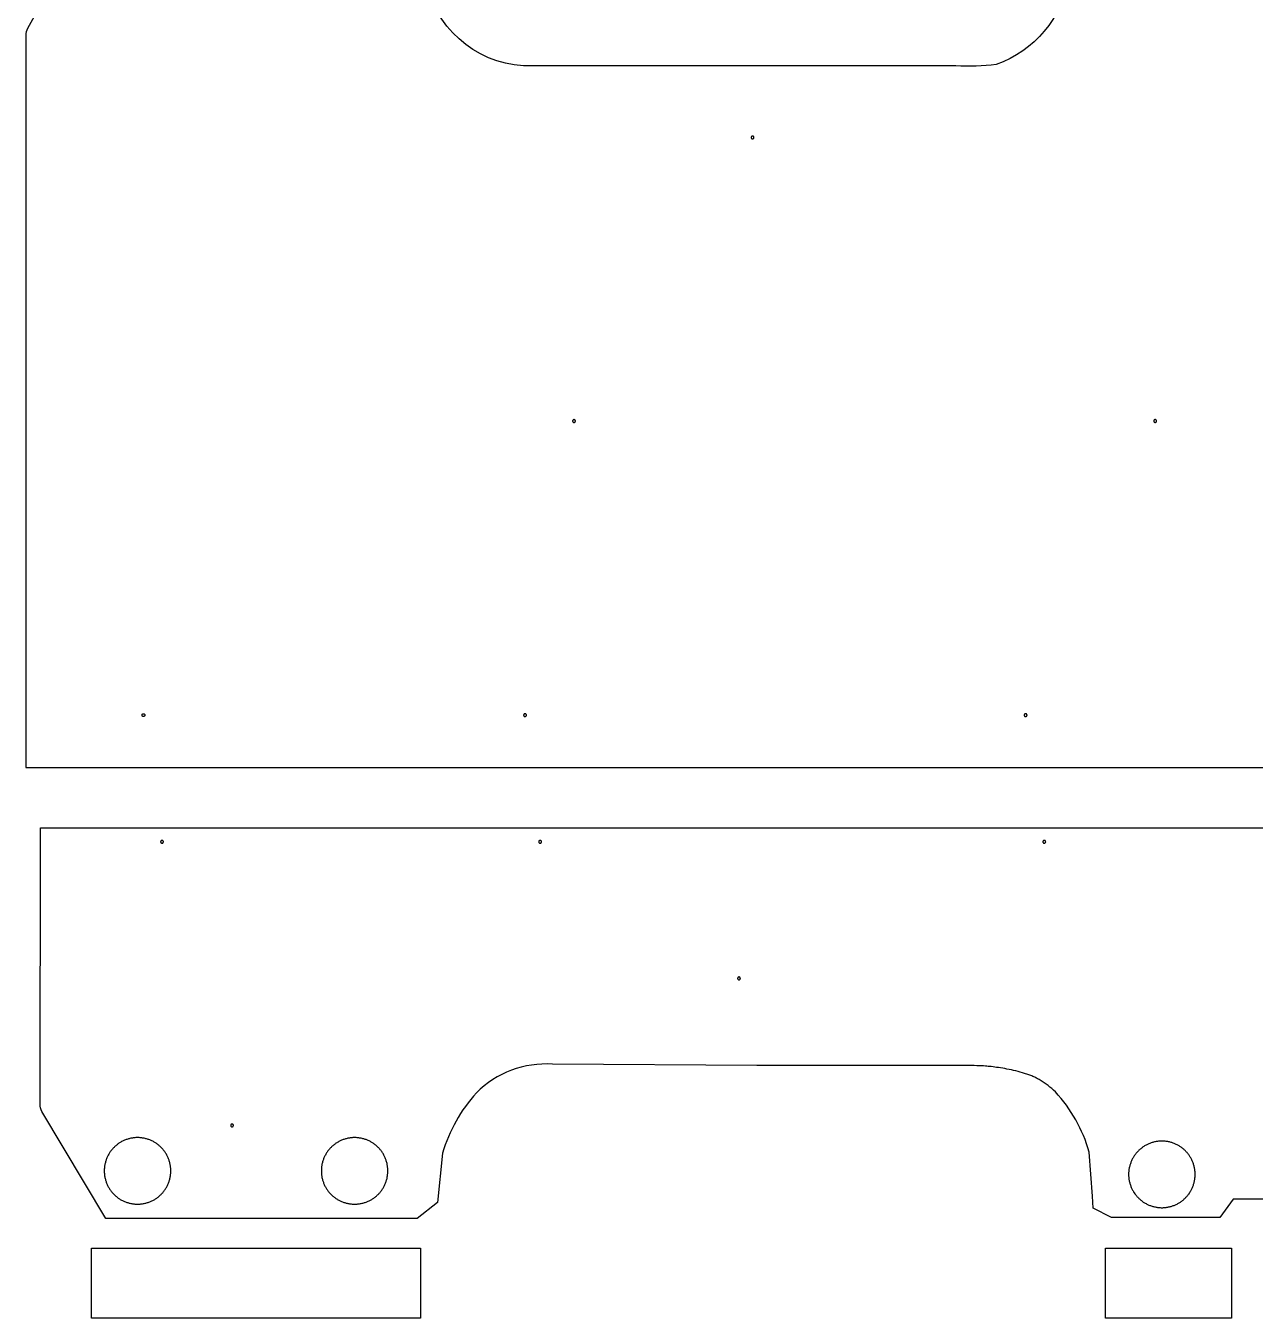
# Model space of a CAD drawing. Extents: x 0 to 5593, y -8541 to 1390.
# Drawn here: x 2203 to 3959, y -4794 to -2949 of the extents above; entities that cross this region are included whole.
import ezdxf

# ---------------------------------------------------------------- set-up
doc = ezdxf.new("R2010")
doc.units = 0
doc.layers.add('Default Layer', color=1, linetype='CONTINUOUS')

msp = doc.modelspace()

# ---------------------------------------------------------------- linework, layer by layer
at = {"layer": 'Default Layer'}
for points in [[(2295.9, -2789.6), (2205.7, -2952.3, 0.127304), (2203.2, -2962), (2203.2, -2962), (2203.2, -3482.4), (2203.2, -4008), (2690.8, -4008), (3178.3, -4008), (3665.9, -4008), (4153.4, -4008), (4641, -4008), (4640.6, -3017.9), (4345.7, -3017.6), (4053.5, -3017.6), (4053.5, -2808.7)], [(3691.9, -2880.2, -0.276814), (3589.1, -3003.8, -0.046404), (3531.5, -3005.8), (2913.8, -3005.8, -0.347291), (2773.5, -2880.1)], [(4059.4, -4624.2), (3927.5, -4624.2), (3908.6, -4650.3), (3753.8, -4650.3), (3727.3, -4637.3), (3727.3, -4637.3), (3726.7, -4619.9), (3722, -4557, 0.111573), (3673.6, -4470.9, 0.049869), (3651.8, -4454.4), (3650.6, -4453.6), (3649.4, -4452.9), (3648.1, -4452.3), (3646.8, -4451.6), (3645.5, -4450.9), (3644.2, -4450.3), (3642.8, -4449.7), (3641.4, -4449), (3640, -4448.4), (3638.6, -4447.9), (3637.1, -4447.3), (3635.7, -4446.7), (3634.2, -4446.2), (3632.7, -4445.7), (3631.1, -4445.2), (3629.6, -4444.7), (3628.1, -4444.2), (3626.5, -4443.7), (3623.4, -4442.8), (3620.2, -4442), (3617, -4441.2), (3613.8, -4440.4), (3610.7, -4439.7), (3607.5, -4439.1), (3604.4, -4438.5), (3601.3, -4437.9), (3598.3, -4437.4), (3595.4, -4436.9), (3592.5, -4436.5), (3589.7, -4436.1), (3587, -4435.7), (3584.5, -4435.4), (3582, -4435.1), (3579.7, -4434.9), (3577.6, -4434.7), (3575.6, -4434.5), (3573.8, -4434.3), (3570.7, -4434.1), (3568.5, -4434), (3561.3, -4433.7), (3557.6, -4433.6), (3554, -4433.5), (3550.4, -4433.4), (3546.8, -4433.4), (3543.2, -4433.4), (3541.4, -4433.4), (3539.6, -4433.5), (3502.6, -4433.5), (3247.4, -4433.5), (2955.4, -4431.6, 0.217163), (2846.7, -4472.5, 0.111573), (2798.3, -4558.6), (2791.3, -4629.1), (2762, -4651.8), (2317.6, -4651.8), (2226.2, -4499, -0.136069), (2223.4, -4488.7), (2224, -4094), (2711.7, -4094), (3199.5, -4094), (3687.2, -4094), (4174.9, -4094)]]:
    msp.add_lwpolyline(points, format="xyb", dxfattribs=at)
for points in [[(3239.1, -3108), (3239.1, -3108.2), (3239.1, -3108.4), (3239.2, -3108.6), (3239.2, -3108.8), (3239.3, -3109), (3239.4, -3109.1), (3239.5, -3109.3), (3239.7, -3109.4), (3239.8, -3109.5), (3240, -3109.7), (3240.1, -3109.8), (3240.3, -3109.8), (3240.5, -3109.9), (3240.7, -3110), (3240.9, -3110), (3241.1, -3110), (3241.3, -3110), (3241.5, -3110), (3241.7, -3109.9), (3241.9, -3109.8), (3242, -3109.8), (3242.2, -3109.7), (3242.4, -3109.5), (3242.5, -3109.4), (3242.6, -3109.3), (3242.7, -3109.1), (3242.8, -3109), (3242.9, -3108.8), (3243, -3108.6), (3243, -3108.4), (3243.1, -3108.2), (3243.1, -3108), (3243.1, -3107.8), (3243, -3107.6), (3243, -3107.4), (3242.9, -3107.2), (3242.8, -3107), (3242.7, -3106.9), (3242.6, -3106.7), (3242.5, -3106.6), (3242.4, -3106.5), (3242.2, -3106.3), (3242, -3106.2), (3241.9, -3106.2), (3241.7, -3106.1), (3241.5, -3106), (3241.3, -3106), (3241.1, -3106), (3240.9, -3106), (3240.7, -3106), (3240.5, -3106.1), (3240.3, -3106.2), (3240.1, -3106.2), (3240, -3106.3), (3239.8, -3106.5), (3239.7, -3106.6), (3239.5, -3106.7), (3239.4, -3106.9), (3239.3, -3107), (3239.2, -3107.2), (3239.2, -3107.4), (3239.1, -3107.6), (3239.1, -3107.8), (3239.1, -3108)], [(2984.1, -3513), (2984.1, -3513.2), (2984.1, -3513.4), (2984.2, -3513.6), (2984.2, -3513.8), (2984.3, -3514), (2984.4, -3514.1), (2984.5, -3514.3), (2984.7, -3514.4), (2984.8, -3514.5), (2985, -3514.7), (2985.1, -3514.8), (2985.3, -3514.8), (2985.5, -3514.9), (2985.7, -3515), (2985.9, -3515), (2986.1, -3515), (2986.3, -3515), (2986.5, -3515), (2986.7, -3514.9), (2986.9, -3514.8), (2987, -3514.8), (2987.2, -3514.7), (2987.4, -3514.5), (2987.5, -3514.4), (2987.6, -3514.3), (2987.7, -3514.1), (2987.8, -3514), (2987.9, -3513.8), (2988, -3513.6), (2988, -3513.4), (2988.1, -3513.2), (2988.1, -3513), (2988.1, -3512.8), (2988, -3512.6), (2988, -3512.4), (2987.9, -3512.2), (2987.8, -3512), (2987.7, -3511.9), (2987.6, -3511.7), (2987.5, -3511.6), (2987.4, -3511.5), (2987.2, -3511.3), (2987, -3511.2), (2986.9, -3511.2), (2986.7, -3511.1), (2986.5, -3511), (2986.3, -3511), (2986.1, -3511), (2985.9, -3511), (2985.7, -3511), (2985.5, -3511.1), (2985.3, -3511.2), (2985.1, -3511.2), (2985, -3511.3), (2984.8, -3511.5), (2984.7, -3511.6), (2984.5, -3511.7), (2984.4, -3511.9), (2984.3, -3512), (2984.2, -3512.2), (2984.2, -3512.4), (2984.1, -3512.6), (2984.1, -3512.8), (2984.1, -3513)], [(3814.1, -3513), (3814.1, -3513.2), (3814.1, -3513.4), (3814.2, -3513.6), (3814.2, -3513.8), (3814.3, -3514), (3814.4, -3514.1), (3814.5, -3514.3), (3814.7, -3514.4), (3814.8, -3514.5), (3815, -3514.7), (3815.1, -3514.8), (3815.3, -3514.8), (3815.5, -3514.9), (3815.7, -3515), (3815.9, -3515), (3816.1, -3515), (3816.3, -3515), (3816.5, -3515), (3816.7, -3514.9), (3816.9, -3514.8), (3817, -3514.8), (3817.2, -3514.7), (3817.4, -3514.5), (3817.5, -3514.4), (3817.6, -3514.3), (3817.7, -3514.1), (3817.8, -3514), (3817.9, -3513.8), (3818, -3513.6), (3818, -3513.4), (3818.1, -3513.2), (3818.1, -3513), (3818.1, -3512.8), (3818, -3512.6), (3818, -3512.4), (3817.9, -3512.2), (3817.8, -3512), (3817.7, -3511.9), (3817.6, -3511.7), (3817.5, -3511.6), (3817.4, -3511.5), (3817.2, -3511.3), (3817, -3511.2), (3816.9, -3511.2), (3816.7, -3511.1), (3816.5, -3511), (3816.3, -3511), (3816.1, -3511), (3815.9, -3511), (3815.7, -3511), (3815.5, -3511.1), (3815.3, -3511.2), (3815.1, -3511.2), (3815, -3511.3), (3814.8, -3511.5), (3814.7, -3511.6), (3814.5, -3511.7), (3814.4, -3511.9), (3814.3, -3512), (3814.2, -3512.2), (3814.2, -3512.4), (3814.1, -3512.6), (3814.1, -3512.8), (3814.1, -3513)], [(2369.1, -3933), (2369.1, -3932.8), (2369.1, -3932.6), (2369.2, -3932.4), (2369.2, -3932.2), (2369.3, -3932), (2369.4, -3931.9), (2369.5, -3931.7), (2369.7, -3931.6), (2369.8, -3931.5), (2370, -3931.3), (2370.1, -3931.2), (2370.3, -3931.2), (2370.5, -3931.1), (2370.7, -3931), (2370.9, -3931), (2371.1, -3931), (2371.3, -3931), (2371.5, -3931), (2371.7, -3931.1), (2371.9, -3931.2), (2372, -3931.2), (2372.2, -3931.3), (2372.4, -3931.5), (2372.5, -3931.6), (2372.6, -3931.7), (2372.7, -3931.9), (2372.8, -3932), (2372.9, -3932.2), (2373, -3932.4), (2373, -3932.6), (2373.1, -3932.8), (2373.1, -3933), (2373.1, -3933.2), (2373, -3933.4), (2373, -3933.6), (2372.9, -3933.8), (2372.8, -3934), (2372.7, -3934.1), (2372.6, -3934.3), (2372.5, -3934.4), (2372.4, -3934.5), (2372.2, -3934.7), (2372, -3934.8), (2371.9, -3934.8), (2371.7, -3934.9), (2371.5, -3935), (2371.3, -3935), (2371.1, -3935), (2370.9, -3935), (2370.7, -3935), (2370.5, -3934.9), (2370.3, -3934.8), (2370.1, -3934.8), (2370, -3934.7), (2369.8, -3934.5), (2369.7, -3934.4), (2369.5, -3934.3), (2369.4, -3934.1), (2369.3, -3934), (2369.2, -3933.8), (2369.2, -3933.6), (2369.1, -3933.4), (2369.1, -3933.2), (2369.1, -3933)], [(2914.1, -3933), (2914.1, -3933.2), (2914.1, -3933.4), (2914.2, -3933.6), (2914.2, -3933.8), (2914.3, -3934), (2914.4, -3934.1), (2914.5, -3934.3), (2914.7, -3934.4), (2914.8, -3934.5), (2915, -3934.7), (2915.1, -3934.8), (2915.3, -3934.8), (2915.5, -3934.9), (2915.7, -3935), (2915.9, -3935), (2916.1, -3935), (2916.3, -3935), (2916.5, -3935), (2916.7, -3934.9), (2916.9, -3934.8), (2917, -3934.8), (2917.2, -3934.7), (2917.4, -3934.5), (2917.5, -3934.4), (2917.6, -3934.3), (2917.7, -3934.1), (2917.8, -3934), (2917.9, -3933.8), (2918, -3933.6), (2918, -3933.4), (2918.1, -3933.2), (2918.1, -3933), (2918.1, -3932.8), (2918, -3932.6), (2918, -3932.4), (2917.9, -3932.2), (2917.8, -3932), (2917.7, -3931.9), (2917.6, -3931.7), (2917.5, -3931.6), (2917.4, -3931.5), (2917.2, -3931.3), (2917, -3931.2), (2916.9, -3931.2), (2916.7, -3931.1), (2916.5, -3931), (2916.3, -3931), (2916.1, -3931), (2915.9, -3931), (2915.7, -3931), (2915.5, -3931.1), (2915.3, -3931.2), (2915.1, -3931.2), (2915, -3931.3), (2914.8, -3931.5), (2914.7, -3931.6), (2914.5, -3931.7), (2914.4, -3931.9), (2914.3, -3932), (2914.2, -3932.2), (2914.2, -3932.4), (2914.1, -3932.6), (2914.1, -3932.8), (2914.1, -3933)], [(3629.1, -3933), (3629.1, -3933.2), (3629.1, -3933.4), (3629.2, -3933.6), (3629.2, -3933.8), (3629.3, -3934), (3629.4, -3934.1), (3629.5, -3934.3), (3629.7, -3934.4), (3629.8, -3934.5), (3630, -3934.7), (3630.1, -3934.8), (3630.3, -3934.8), (3630.5, -3934.9), (3630.7, -3935), (3630.9, -3935), (3631.1, -3935), (3631.3, -3935), (3631.5, -3935), (3631.7, -3934.9), (3631.9, -3934.8), (3632, -3934.8), (3632.2, -3934.7), (3632.4, -3934.5), (3632.5, -3934.4), (3632.6, -3934.3), (3632.7, -3934.1), (3632.8, -3934), (3632.9, -3933.8), (3633, -3933.6), (3633, -3933.4), (3633.1, -3933.2), (3633.1, -3933), (3633.1, -3932.8), (3633, -3932.6), (3633, -3932.4), (3632.9, -3932.2), (3632.8, -3932), (3632.7, -3931.9), (3632.6, -3931.7), (3632.5, -3931.6), (3632.4, -3931.5), (3632.2, -3931.3), (3632, -3931.2), (3631.9, -3931.2), (3631.7, -3931.1), (3631.5, -3931), (3631.3, -3931), (3631.1, -3931), (3630.9, -3931), (3630.7, -3931), (3630.5, -3931.1), (3630.3, -3931.2), (3630.1, -3931.2), (3630, -3931.3), (3629.8, -3931.5), (3629.7, -3931.6), (3629.5, -3931.7), (3629.4, -3931.9), (3629.3, -3932), (3629.2, -3932.2), (3629.2, -3932.4), (3629.1, -3932.6), (3629.1, -3932.8), (3629.1, -3933)], [(2399.7, -4114), (2399.7, -4113.8), (2399.6, -4113.6), (2399.6, -4113.4), (2399.5, -4113.2), (2399.4, -4113), (2399.3, -4112.8), (2399.2, -4112.7), (2399.1, -4112.6), (2398.9, -4112.4), (2398.8, -4112.3), (2398.6, -4112.2), (2398.5, -4112.1), (2398.3, -4112.1), (2398.1, -4112), (2397.9, -4112), (2397.7, -4112), (2397.5, -4112), (2397.3, -4112), (2397.1, -4112.1), (2396.9, -4112.1), (2396.7, -4112.2), (2396.6, -4112.3), (2396.4, -4112.4), (2396.3, -4112.6), (2396.1, -4112.7), (2396, -4112.8), (2395.9, -4113), (2395.8, -4113.2), (2395.8, -4113.4), (2395.7, -4113.6), (2395.7, -4113.8), (2395.7, -4114), (2395.7, -4114.2), (2395.7, -4114.4), (2395.8, -4114.6), (2395.8, -4114.7), (2395.9, -4114.9), (2396, -4115.1), (2396.1, -4115.2), (2396.3, -4115.4), (2396.4, -4115.5), (2396.6, -4115.6), (2396.7, -4115.7), (2396.9, -4115.8), (2397.1, -4115.9), (2397.3, -4115.9), (2397.5, -4116), (2397.7, -4116), (2397.9, -4116), (2398.1, -4115.9), (2398.3, -4115.9), (2398.5, -4115.8), (2398.6, -4115.7), (2398.8, -4115.6), (2398.9, -4115.5), (2399.1, -4115.4), (2399.2, -4115.2), (2399.3, -4115.1), (2399.4, -4114.9), (2399.5, -4114.7), (2399.6, -4114.6), (2399.6, -4114.4), (2399.7, -4114.2), (2399.7, -4114)], [(2939.7, -4114), (2939.7, -4113.8), (2939.6, -4113.6), (2939.6, -4113.4), (2939.5, -4113.2), (2939.4, -4113), (2939.3, -4112.8), (2939.2, -4112.7), (2939.1, -4112.6), (2938.9, -4112.4), (2938.8, -4112.3), (2938.6, -4112.2), (2938.5, -4112.1), (2938.3, -4112.1), (2938.1, -4112), (2937.9, -4112), (2937.7, -4112), (2937.5, -4112), (2937.3, -4112), (2937.1, -4112.1), (2936.9, -4112.1), (2936.7, -4112.2), (2936.6, -4112.3), (2936.4, -4112.4), (2936.3, -4112.6), (2936.1, -4112.7), (2936, -4112.8), (2935.9, -4113), (2935.8, -4113.2), (2935.8, -4113.4), (2935.7, -4113.6), (2935.7, -4113.8), (2935.7, -4114), (2935.7, -4114.2), (2935.7, -4114.4), (2935.8, -4114.6), (2935.8, -4114.7), (2935.9, -4114.9), (2936, -4115.1), (2936.1, -4115.2), (2936.3, -4115.4), (2936.4, -4115.5), (2936.6, -4115.6), (2936.7, -4115.7), (2936.9, -4115.8), (2937.1, -4115.9), (2937.3, -4115.9), (2937.5, -4116), (2937.7, -4116), (2937.9, -4116), (2938.1, -4115.9), (2938.3, -4115.9), (2938.5, -4115.8), (2938.6, -4115.7), (2938.8, -4115.6), (2938.9, -4115.5), (2939.1, -4115.4), (2939.2, -4115.2), (2939.3, -4115.1), (2939.4, -4114.9), (2939.5, -4114.7), (2939.6, -4114.6), (2939.6, -4114.4), (2939.7, -4114.2), (2939.7, -4114)], [(3659.7, -4114), (3659.7, -4113.8), (3659.6, -4113.6), (3659.6, -4113.4), (3659.5, -4113.2), (3659.4, -4113), (3659.3, -4112.8), (3659.2, -4112.7), (3659.1, -4112.6), (3658.9, -4112.4), (3658.8, -4112.3), (3658.6, -4112.2), (3658.5, -4112.1), (3658.3, -4112.1), (3658.1, -4112), (3657.9, -4112), (3657.7, -4112), (3657.5, -4112), (3657.3, -4112), (3657.1, -4112.1), (3656.9, -4112.1), (3656.7, -4112.2), (3656.6, -4112.3), (3656.4, -4112.4), (3656.3, -4112.6), (3656.1, -4112.7), (3656, -4112.8), (3655.9, -4113), (3655.8, -4113.2), (3655.8, -4113.4), (3655.7, -4113.6), (3655.7, -4113.8), (3655.7, -4114), (3655.7, -4114.2), (3655.7, -4114.4), (3655.8, -4114.6), (3655.8, -4114.7), (3655.9, -4114.9), (3656, -4115.1), (3656.1, -4115.2), (3656.3, -4115.4), (3656.4, -4115.5), (3656.6, -4115.6), (3656.7, -4115.7), (3656.9, -4115.8), (3657.1, -4115.9), (3657.3, -4115.9), (3657.5, -4116), (3657.7, -4116), (3657.9, -4116), (3658.1, -4115.9), (3658.3, -4115.9), (3658.5, -4115.8), (3658.6, -4115.7), (3658.8, -4115.6), (3658.9, -4115.5), (3659.1, -4115.4), (3659.2, -4115.2), (3659.3, -4115.1), (3659.4, -4114.9), (3659.5, -4114.7), (3659.6, -4114.6), (3659.6, -4114.4), (3659.7, -4114.2), (3659.7, -4114)], [(3223.7, -4309), (3223.7, -4308.8), (3223.6, -4308.6), (3223.6, -4308.4), (3223.5, -4308.2), (3223.4, -4308), (3223.3, -4307.8), (3223.2, -4307.7), (3223.1, -4307.6), (3222.9, -4307.4), (3222.8, -4307.3), (3222.6, -4307.2), (3222.5, -4307.1), (3222.3, -4307.1), (3222.1, -4307), (3221.9, -4307), (3221.7, -4307), (3221.5, -4307), (3221.3, -4307), (3221.1, -4307.1), (3220.9, -4307.1), (3220.7, -4307.2), (3220.6, -4307.3), (3220.4, -4307.4), (3220.3, -4307.6), (3220.1, -4307.7), (3220, -4307.8), (3219.9, -4308), (3219.8, -4308.2), (3219.8, -4308.4), (3219.7, -4308.6), (3219.7, -4308.8), (3219.7, -4309), (3219.7, -4309.2), (3219.7, -4309.4), (3219.8, -4309.6), (3219.8, -4309.7), (3219.9, -4309.9), (3220, -4310.1), (3220.1, -4310.2), (3220.3, -4310.4), (3220.4, -4310.5), (3220.6, -4310.6), (3220.7, -4310.7), (3220.9, -4310.8), (3221.1, -4310.9), (3221.3, -4310.9), (3221.5, -4311), (3221.7, -4311), (3221.9, -4311), (3222.1, -4310.9), (3222.3, -4310.9), (3222.5, -4310.8), (3222.6, -4310.7), (3222.8, -4310.6), (3222.9, -4310.5), (3223.1, -4310.4), (3223.2, -4310.2), (3223.3, -4310.1), (3223.4, -4309.9), (3223.5, -4309.7), (3223.6, -4309.6), (3223.6, -4309.4), (3223.7, -4309.2), (3223.7, -4309)], [(2499.7, -4519), (2499.7, -4518.8), (2499.6, -4518.6), (2499.6, -4518.4), (2499.5, -4518.2), (2499.4, -4518), (2499.3, -4517.8), (2499.2, -4517.7), (2499.1, -4517.6), (2498.9, -4517.4), (2498.8, -4517.3), (2498.6, -4517.2), (2498.5, -4517.1), (2498.3, -4517.1), (2498.1, -4517), (2497.9, -4517), (2497.7, -4517), (2497.5, -4517), (2497.3, -4517), (2497.1, -4517.1), (2496.9, -4517.1), (2496.7, -4517.2), (2496.6, -4517.3), (2496.4, -4517.4), (2496.3, -4517.6), (2496.1, -4517.7), (2496, -4517.8), (2495.9, -4518), (2495.8, -4518.2), (2495.8, -4518.4), (2495.7, -4518.6), (2495.7, -4518.8), (2495.7, -4519), (2495.7, -4519.2), (2495.7, -4519.4), (2495.8, -4519.6), (2495.8, -4519.7), (2495.9, -4519.9), (2496, -4520.1), (2496.1, -4520.2), (2496.3, -4520.4), (2496.4, -4520.5), (2496.6, -4520.6), (2496.7, -4520.7), (2496.9, -4520.8), (2497.1, -4520.9), (2497.3, -4520.9), (2497.5, -4521), (2497.7, -4521), (2497.9, -4521), (2498.1, -4520.9), (2498.3, -4520.9), (2498.5, -4520.8), (2498.6, -4520.7), (2498.8, -4520.6), (2498.9, -4520.5), (2499.1, -4520.4), (2499.2, -4520.2), (2499.3, -4520.1), (2499.4, -4519.9), (2499.5, -4519.7), (2499.6, -4519.6), (2499.6, -4519.4), (2499.7, -4519.2), (2499.7, -4519)], [(2410.2, -4584), (2410.2, -4582.7), (2410.1, -4581.5), (2410, -4580.3), (2409.9, -4579.1), (2409.8, -4577.9), (2409.6, -4576.7), (2409.4, -4575.6), (2409.2, -4574.4), (2409, -4573.2), (2408.7, -4572.1), (2408.4, -4571), (2408, -4569.8), (2407.7, -4568.7), (2407.3, -4567.6), (2406.9, -4566.6), (2406.4, -4565.5), (2406, -4564.4), (2405.5, -4563.4), (2405, -4562.3), (2404.4, -4561.3), (2403.9, -4560.3), (2403.3, -4559.3), (2402.7, -4558.4), (2402.1, -4557.4), (2401.4, -4556.5), (2400.7, -4555.5), (2400, -4554.6), (2399.3, -4553.8), (2398.6, -4552.9), (2397.8, -4552), (2397.1, -4551.2), (2396.3, -4550.4), (2395.4, -4549.6), (2394.6, -4548.8), (2393.8, -4548.1), (2392.9, -4547.3), (2392, -4546.6), (2391.1, -4545.9), (2390.2, -4545.2), (2389.2, -4544.6), (2388.3, -4544), (2387.3, -4543.3), (2386.3, -4542.8), (2385.3, -4542.2), (2384.3, -4541.7), (2383.3, -4541.2), (2382.2, -4540.7), (2381.2, -4540.2), (2380.1, -4539.8), (2379, -4539.3), (2377.9, -4539), (2376.8, -4538.6), (2375.7, -4538.3), (2374.5, -4538), (2373.4, -4537.7), (2372.2, -4537.4), (2371.1, -4537.2), (2369.9, -4537), (2368.7, -4536.8), (2367.5, -4536.7), (2366.3, -4536.6), (2365.1, -4536.5), (2363.9, -4536.5), (2362.7, -4536.5), (2361.5, -4536.5), (2360.2, -4536.5), (2359, -4536.6), (2357.8, -4536.7), (2356.6, -4536.8), (2355.4, -4537), (2354.3, -4537.2), (2353.1, -4537.4), (2351.9, -4537.7), (2350.8, -4538), (2349.7, -4538.3), (2348.6, -4538.6), (2347.4, -4539), (2346.3, -4539.3), (2345.3, -4539.8), (2344.2, -4540.2), (2343.1, -4540.7), (2342.1, -4541.2), (2341.1, -4541.7), (2340, -4542.2), (2339, -4542.8), (2338, -4543.3), (2337.1, -4544), (2336.1, -4544.6), (2335.2, -4545.2), (2334.3, -4545.9), (2333.4, -4546.6), (2332.5, -4547.3), (2331.6, -4548.1), (2330.7, -4548.8), (2329.9, -4549.6), (2329.1, -4550.4), (2328.3, -4551.2), (2327.5, -4552), (2326.8, -4552.9), (2326, -4553.8), (2325.3, -4554.6), (2324.6, -4555.5), (2323.9, -4556.5), (2323.3, -4557.4), (2322.7, -4558.4), (2322.1, -4559.3), (2321.5, -4560.3), (2320.9, -4561.3), (2320.4, -4562.3), (2319.9, -4563.4), (2319.4, -4564.4), (2318.9, -4565.5), (2318.5, -4566.6), (2318.1, -4567.6), (2317.7, -4568.7), (2317.3, -4569.8), (2317, -4571), (2316.7, -4572.1), (2316.4, -4573.2), (2316.1, -4574.4), (2315.9, -4575.6), (2315.7, -4576.7), (2315.6, -4577.9), (2315.4, -4579.1), (2315.3, -4580.3), (2315.2, -4581.5), (2315.2, -4582.7), (2315.2, -4584), (2315.2, -4585.2), (2315.2, -4586.4), (2315.3, -4587.6), (2315.4, -4588.8), (2315.6, -4590), (2315.7, -4591.2), (2315.9, -4592.4), (2316.1, -4593.5), (2316.4, -4594.7), (2316.7, -4595.8), (2317, -4597), (2317.3, -4598.1), (2317.7, -4599.2), (2318.1, -4600.3), (2318.5, -4601.4), (2318.9, -4602.5), (2319.4, -4603.5), (2319.9, -4604.6), (2320.4, -4605.6), (2320.9, -4606.6), (2321.5, -4607.6), (2322.1, -4608.6), (2322.7, -4609.6), (2323.3, -4610.5), (2323.9, -4611.5), (2324.6, -4612.4), (2325.3, -4613.3), (2326, -4614.2), (2326.8, -4615.1), (2327.5, -4615.9), (2328.3, -4616.7), (2329.1, -4617.6), (2329.9, -4618.4), (2330.7, -4619.1), (2331.6, -4619.9), (2332.5, -4620.6), (2333.4, -4621.3), (2334.3, -4622), (2335.2, -4622.7), (2336.1, -4623.4), (2337.1, -4624), (2338, -4624.6), (2339, -4625.2), (2340, -4625.7), (2341.1, -4626.3), (2342.1, -4626.8), (2343.1, -4627.3), (2344.2, -4627.7), (2345.3, -4628.2), (2346.3, -4628.6), (2347.4, -4629), (2348.6, -4629.3), (2349.7, -4629.7), (2350.8, -4630), (2351.9, -4630.3), (2353.1, -4630.5), (2354.3, -4630.7), (2355.4, -4630.9), (2356.6, -4631.1), (2357.8, -4631.2), (2359, -4631.3), (2360.2, -4631.4), (2361.5, -4631.5), (2362.7, -4631.5), (2363.9, -4631.5), (2365.1, -4631.4), (2366.3, -4631.3), (2367.5, -4631.2), (2368.7, -4631.1), (2369.9, -4630.9), (2371.1, -4630.7), (2372.2, -4630.5), (2373.4, -4630.3), (2374.5, -4630), (2375.7, -4629.7), (2376.8, -4629.3), (2377.9, -4629), (2379, -4628.6), (2380.1, -4628.2), (2381.2, -4627.7), (2382.2, -4627.3), (2383.3, -4626.8), (2384.3, -4626.3), (2385.3, -4625.7), (2386.3, -4625.2), (2387.3, -4624.6), (2388.3, -4624), (2389.2, -4623.4), (2390.2, -4622.7), (2391.1, -4622), (2392, -4621.3), (2392.9, -4620.6), (2393.8, -4619.9), (2394.6, -4619.1), (2395.4, -4618.4), (2396.3, -4617.6), (2397.1, -4616.7), (2397.8, -4615.9), (2398.6, -4615.1), (2399.3, -4614.2), (2400, -4613.3), (2400.7, -4612.4), (2401.4, -4611.5), (2402.1, -4610.5), (2402.7, -4609.6), (2403.3, -4608.6), (2403.9, -4607.6), (2404.4, -4606.6), (2405, -4605.6), (2405.5, -4604.6), (2406, -4603.5), (2406.4, -4602.5), (2406.9, -4601.4), (2407.3, -4600.3), (2407.7, -4599.2), (2408, -4598.1), (2408.4, -4597), (2408.7, -4595.8), (2409, -4594.7), (2409.2, -4593.5), (2409.4, -4592.4), (2409.6, -4591.2), (2409.8, -4590), (2409.9, -4588.8), (2410, -4587.6), (2410.1, -4586.4), (2410.2, -4585.2), (2410.2, -4584)], [(2720.2, -4584), (2720.2, -4582.7), (2720.1, -4581.5), (2720, -4580.3), (2719.9, -4579.1), (2719.8, -4577.9), (2719.6, -4576.7), (2719.4, -4575.6), (2719.2, -4574.4), (2719, -4573.2), (2718.7, -4572.1), (2718.4, -4571), (2718, -4569.8), (2717.7, -4568.7), (2717.3, -4567.6), (2716.9, -4566.6), (2716.4, -4565.5), (2716, -4564.4), (2715.5, -4563.4), (2715, -4562.3), (2714.4, -4561.3), (2713.9, -4560.3), (2713.3, -4559.3), (2712.7, -4558.4), (2712.1, -4557.4), (2711.4, -4556.5), (2710.7, -4555.5), (2710, -4554.6), (2709.3, -4553.8), (2708.6, -4552.9), (2707.8, -4552), (2707.1, -4551.2), (2706.3, -4550.4), (2705.4, -4549.6), (2704.6, -4548.8), (2703.8, -4548.1), (2702.9, -4547.3), (2702, -4546.6), (2701.1, -4545.9), (2700.2, -4545.2), (2699.2, -4544.6), (2698.3, -4544), (2697.3, -4543.3), (2696.3, -4542.8), (2695.3, -4542.2), (2694.3, -4541.7), (2693.3, -4541.2), (2692.2, -4540.7), (2691.2, -4540.2), (2690.1, -4539.8), (2689, -4539.3), (2687.9, -4539), (2686.8, -4538.6), (2685.7, -4538.3), (2684.5, -4538), (2683.4, -4537.7), (2682.2, -4537.4), (2681.1, -4537.2), (2679.9, -4537), (2678.7, -4536.8), (2677.5, -4536.7), (2676.3, -4536.6), (2675.1, -4536.5), (2673.9, -4536.5), (2672.7, -4536.5), (2671.5, -4536.5), (2670.2, -4536.5), (2669, -4536.6), (2667.8, -4536.7), (2666.6, -4536.8), (2665.4, -4537), (2664.3, -4537.2), (2663.1, -4537.4), (2661.9, -4537.7), (2660.8, -4538), (2659.7, -4538.3), (2658.6, -4538.6), (2657.4, -4539), (2656.3, -4539.3), (2655.3, -4539.8), (2654.2, -4540.2), (2653.1, -4540.7), (2652.1, -4541.2), (2651.1, -4541.7), (2650, -4542.2), (2649, -4542.8), (2648, -4543.3), (2647.1, -4544), (2646.1, -4544.6), (2645.2, -4545.2), (2644.3, -4545.9), (2643.4, -4546.6), (2642.5, -4547.3), (2641.6, -4548.1), (2640.7, -4548.8), (2639.9, -4549.6), (2639.1, -4550.4), (2638.3, -4551.2), (2637.5, -4552), (2636.8, -4552.9), (2636, -4553.8), (2635.3, -4554.6), (2634.6, -4555.5), (2633.9, -4556.5), (2633.3, -4557.4), (2632.7, -4558.4), (2632.1, -4559.3), (2631.5, -4560.3), (2630.9, -4561.3), (2630.4, -4562.3), (2629.9, -4563.4), (2629.4, -4564.4), (2628.9, -4565.5), (2628.5, -4566.6), (2628.1, -4567.6), (2627.7, -4568.7), (2627.3, -4569.8), (2627, -4571), (2626.7, -4572.1), (2626.4, -4573.2), (2626.1, -4574.4), (2625.9, -4575.6), (2625.7, -4576.7), (2625.6, -4577.9), (2625.4, -4579.1), (2625.3, -4580.3), (2625.2, -4581.5), (2625.2, -4582.7), (2625.2, -4584), (2625.2, -4585.2), (2625.2, -4586.4), (2625.3, -4587.6), (2625.4, -4588.8), (2625.6, -4590), (2625.7, -4591.2), (2625.9, -4592.4), (2626.1, -4593.5), (2626.4, -4594.7), (2626.7, -4595.8), (2627, -4597), (2627.3, -4598.1), (2627.7, -4599.2), (2628.1, -4600.3), (2628.5, -4601.4), (2628.9, -4602.5), (2629.4, -4603.5), (2629.9, -4604.6), (2630.4, -4605.6), (2630.9, -4606.6), (2631.5, -4607.6), (2632.1, -4608.6), (2632.7, -4609.6), (2633.3, -4610.5), (2633.9, -4611.5), (2634.6, -4612.4), (2635.3, -4613.3), (2636, -4614.2), (2636.8, -4615.1), (2637.5, -4615.9), (2638.3, -4616.7), (2639.1, -4617.6), (2639.9, -4618.4), (2640.7, -4619.1), (2641.6, -4619.9), (2642.5, -4620.6), (2643.4, -4621.3), (2644.3, -4622), (2645.2, -4622.7), (2646.1, -4623.4), (2647.1, -4624), (2648, -4624.6), (2649, -4625.2), (2650, -4625.7), (2651.1, -4626.3), (2652.1, -4626.8), (2653.1, -4627.3), (2654.2, -4627.7), (2655.3, -4628.2), (2656.3, -4628.6), (2657.4, -4629), (2658.6, -4629.3), (2659.7, -4629.7), (2660.8, -4630), (2661.9, -4630.3), (2663.1, -4630.5), (2664.3, -4630.7), (2665.4, -4630.9), (2666.6, -4631.1), (2667.8, -4631.2), (2669, -4631.3), (2670.2, -4631.4), (2671.5, -4631.5), (2672.7, -4631.5), (2673.9, -4631.5), (2675.1, -4631.4), (2676.3, -4631.3), (2677.5, -4631.2), (2678.7, -4631.1), (2679.9, -4630.9), (2681.1, -4630.7), (2682.2, -4630.5), (2683.4, -4630.3), (2684.5, -4630), (2685.7, -4629.7), (2686.8, -4629.3), (2687.9, -4629), (2689, -4628.6), (2690.1, -4628.2), (2691.2, -4627.7), (2692.2, -4627.3), (2693.3, -4626.8), (2694.3, -4626.3), (2695.3, -4625.7), (2696.3, -4625.2), (2697.3, -4624.6), (2698.3, -4624), (2699.2, -4623.4), (2700.2, -4622.7), (2701.1, -4622), (2702, -4621.3), (2702.9, -4620.6), (2703.8, -4619.9), (2704.6, -4619.1), (2705.4, -4618.4), (2706.3, -4617.6), (2707.1, -4616.7), (2707.8, -4615.9), (2708.6, -4615.1), (2709.3, -4614.2), (2710, -4613.3), (2710.7, -4612.4), (2711.4, -4611.5), (2712.1, -4610.5), (2712.7, -4609.6), (2713.3, -4608.6), (2713.9, -4607.6), (2714.4, -4606.6), (2715, -4605.6), (2715.5, -4604.6), (2716, -4603.5), (2716.4, -4602.5), (2716.9, -4601.4), (2717.3, -4600.3), (2717.7, -4599.2), (2718, -4598.1), (2718.4, -4597), (2718.7, -4595.8), (2719, -4594.7), (2719.2, -4593.5), (2719.4, -4592.4), (2719.6, -4591.2), (2719.8, -4590), (2719.9, -4588.8), (2720, -4587.6), (2720.1, -4586.4), (2720.2, -4585.2), (2720.2, -4584)], [(3873.2, -4589), (3873.2, -4587.7), (3873.1, -4586.5), (3873, -4585.3), (3872.9, -4584.1), (3872.8, -4582.9), (3872.6, -4581.7), (3872.4, -4580.6), (3872.2, -4579.4), (3872, -4578.2), (3871.7, -4577.1), (3871.4, -4576), (3871, -4574.8), (3870.7, -4573.7), (3870.3, -4572.6), (3869.9, -4571.6), (3869.4, -4570.5), (3869, -4569.4), (3868.5, -4568.4), (3868, -4567.3), (3867.4, -4566.3), (3866.9, -4565.3), (3866.3, -4564.3), (3865.7, -4563.4), (3865.1, -4562.4), (3864.4, -4561.5), (3863.7, -4560.5), (3863, -4559.6), (3862.3, -4558.8), (3861.6, -4557.9), (3860.8, -4557), (3860.1, -4556.2), (3859.3, -4555.4), (3858.4, -4554.6), (3857.6, -4553.8), (3856.8, -4553.1), (3855.9, -4552.3), (3855, -4551.6), (3854.1, -4550.9), (3853.2, -4550.2), (3852.2, -4549.6), (3851.3, -4549), (3850.3, -4548.3), (3849.3, -4547.8), (3848.3, -4547.2), (3847.3, -4546.7), (3846.3, -4546.2), (3845.2, -4545.7), (3844.2, -4545.2), (3843.1, -4544.8), (3842, -4544.3), (3840.9, -4544), (3839.8, -4543.6), (3838.7, -4543.3), (3837.5, -4543), (3836.4, -4542.7), (3835.2, -4542.4), (3834.1, -4542.2), (3832.9, -4542), (3831.7, -4541.8), (3830.5, -4541.7), (3829.3, -4541.6), (3828.1, -4541.5), (3826.9, -4541.5), (3825.7, -4541.5), (3824.5, -4541.5), (3823.2, -4541.5), (3822, -4541.6), (3820.8, -4541.7), (3819.6, -4541.8), (3818.4, -4542), (3817.3, -4542.2), (3816.1, -4542.4), (3814.9, -4542.7), (3813.8, -4543), (3812.7, -4543.3), (3811.6, -4543.6), (3810.4, -4544), (3809.3, -4544.3), (3808.3, -4544.8), (3807.2, -4545.2), (3806.1, -4545.7), (3805.1, -4546.2), (3804.1, -4546.7), (3803, -4547.2), (3802, -4547.8), (3801, -4548.3), (3800.1, -4549), (3799.1, -4549.6), (3798.2, -4550.2), (3797.3, -4550.9), (3796.4, -4551.6), (3795.5, -4552.3), (3794.6, -4553.1), (3793.7, -4553.8), (3792.9, -4554.6), (3792.1, -4555.4), (3791.3, -4556.2), (3790.5, -4557), (3789.8, -4557.9), (3789, -4558.8), (3788.3, -4559.6), (3787.6, -4560.5), (3786.9, -4561.5), (3786.3, -4562.4), (3785.7, -4563.4), (3785.1, -4564.3), (3784.5, -4565.3), (3783.9, -4566.3), (3783.4, -4567.3), (3782.9, -4568.4), (3782.4, -4569.4), (3781.9, -4570.5), (3781.5, -4571.6), (3781.1, -4572.6), (3780.7, -4573.7), (3780.3, -4574.8), (3780, -4576), (3779.7, -4577.1), (3779.4, -4578.2), (3779.1, -4579.4), (3778.9, -4580.6), (3778.7, -4581.7), (3778.6, -4582.9), (3778.4, -4584.1), (3778.3, -4585.3), (3778.2, -4586.5), (3778.2, -4587.7), (3778.2, -4589), (3778.2, -4590.2), (3778.2, -4591.4), (3778.3, -4592.6), (3778.4, -4593.8), (3778.6, -4595), (3778.7, -4596.2), (3778.9, -4597.4), (3779.1, -4598.5), (3779.4, -4599.7), (3779.7, -4600.8), (3780, -4602), (3780.3, -4603.1), (3780.7, -4604.2), (3781.1, -4605.3), (3781.5, -4606.4), (3781.9, -4607.5), (3782.4, -4608.5), (3782.9, -4609.6), (3783.4, -4610.6), (3783.9, -4611.6), (3784.5, -4612.6), (3785.1, -4613.6), (3785.7, -4614.6), (3786.3, -4615.5), (3786.9, -4616.5), (3787.6, -4617.4), (3788.3, -4618.3), (3789, -4619.2), (3789.8, -4620.1), (3790.5, -4620.9), (3791.3, -4621.7), (3792.1, -4622.6), (3792.9, -4623.4), (3793.7, -4624.1), (3794.6, -4624.9), (3795.5, -4625.6), (3796.4, -4626.3), (3797.3, -4627), (3798.2, -4627.7), (3799.1, -4628.4), (3800.1, -4629), (3801, -4629.6), (3802, -4630.2), (3803, -4630.7), (3804.1, -4631.3), (3805.1, -4631.8), (3806.1, -4632.3), (3807.2, -4632.7), (3808.3, -4633.2), (3809.3, -4633.6), (3810.4, -4634), (3811.6, -4634.3), (3812.7, -4634.7), (3813.8, -4635), (3814.9, -4635.3), (3816.1, -4635.5), (3817.3, -4635.7), (3818.4, -4635.9), (3819.6, -4636.1), (3820.8, -4636.2), (3822, -4636.3), (3823.2, -4636.4), (3824.5, -4636.5), (3825.7, -4636.5), (3826.9, -4636.5), (3828.1, -4636.4), (3829.3, -4636.3), (3830.5, -4636.2), (3831.7, -4636.1), (3832.9, -4635.9), (3834.1, -4635.7), (3835.2, -4635.5), (3836.4, -4635.3), (3837.5, -4635), (3838.7, -4634.7), (3839.8, -4634.3), (3840.9, -4634), (3842, -4633.6), (3843.1, -4633.2), (3844.2, -4632.7), (3845.2, -4632.3), (3846.3, -4631.8), (3847.3, -4631.3), (3848.3, -4630.7), (3849.3, -4630.2), (3850.3, -4629.6), (3851.3, -4629), (3852.2, -4628.4), (3853.2, -4627.7), (3854.1, -4627), (3855, -4626.3), (3855.9, -4625.6), (3856.8, -4624.9), (3857.6, -4624.1), (3858.4, -4623.4), (3859.3, -4622.6), (3860.1, -4621.7), (3860.8, -4620.9), (3861.6, -4620.1), (3862.3, -4619.2), (3863, -4618.3), (3863.7, -4617.4), (3864.4, -4616.5), (3865.1, -4615.5), (3865.7, -4614.6), (3866.3, -4613.6), (3866.9, -4612.6), (3867.4, -4611.6), (3868, -4610.6), (3868.5, -4609.6), (3869, -4608.5), (3869.4, -4607.5), (3869.9, -4606.4), (3870.3, -4605.3), (3870.7, -4604.2), (3871, -4603.1), (3871.4, -4602), (3871.7, -4600.8), (3872, -4599.7), (3872.2, -4598.5), (3872.4, -4597.4), (3872.6, -4596.2), (3872.8, -4595), (3872.9, -4593.8), (3873, -4592.6), (3873.1, -4591.4), (3873.2, -4590.2), (3873.2, -4589)], [(2296.7, -4794.3), (2296.7, -4694.3), (2766.7, -4694.3), (2766.7, -4794.3), (2296.7, -4794.3)], [(3745, -4794.3), (3745, -4694.3), (3925, -4694.3), (3925, -4794.3), (3745, -4794.3)]]:
    msp.add_lwpolyline(points, close=True, dxfattribs=at)

doc.saveas('drawing.dxf')
